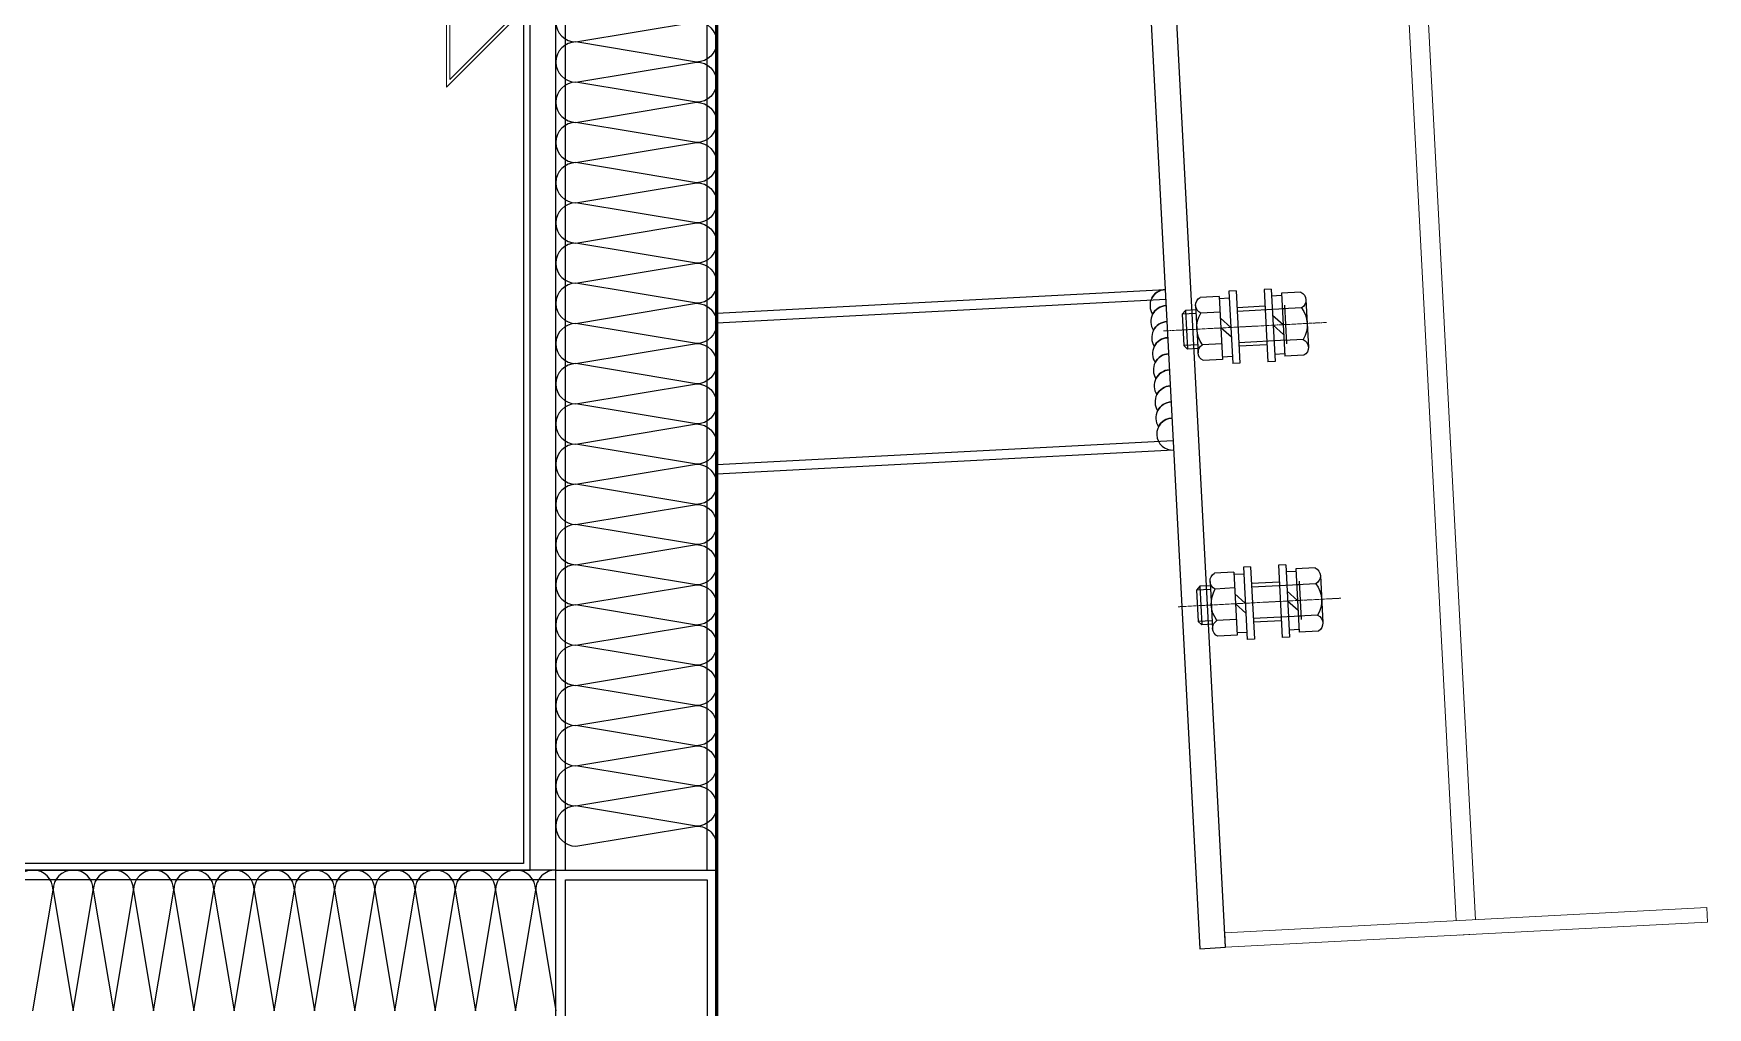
# Model space of a CAD drawing. Extents: x -599358 to 2865263, y -1062760 to 486533.
# Drawn here: x 1868516 to 1869036, y -661065 to -660762 of the extents above; entities that cross this region are included whole.
import ezdxf

# ---------------------------------------------------------------- set-up
doc = ezdxf.new("R2010")
doc.units = 0
for name, pattern in [('CENTER', [2, 1.25, -0.25, 0.25, -0.25]), ('CONTINUOUS0', [0]), ('CONTINUOUS1', [0])]:
    doc.linetypes.add(name, pattern=pattern)
for name, color, linetype in [('003_THICK', 7, 'CONTINUOUS1'), ('004_THIN', 6, 'CONTINUOUS0'), ('A-AXIS-DP', 126, 'Continuous'), ('A-AXIS-SYMB', 3, 'Continuous'), ('A-LIN-V', 9, 'Continuous'), ('BWM', 8, 'Continuous'), ('Q-焊缝', 8, 'Continuous'), ('钢承板', 253, 'Continuous')]:
    doc.layers.add(name, color=color, linetype=linetype)
for name, color, linetype, lineweight in [('C18', 4, 'CENTER', 13), ('S-dim', 81, 'Continuous', 0), ('屋面板', 6, 'Continuous', 13)]:
    doc.layers.add(name, color=color, linetype=linetype, lineweight=lineweight)

# ---------------------------------------------------------------- blocks, each defined once
blk = doc.blocks.new('天沟')
at = {"color": 2, "ltscale": 50}
for p, q in [((1245839.335432942, 251764.3641382564), (1245839.335432942, 252083.2732291655)), ((1245886.335432942, 251764.3641382564), (1245886.335432942, 252084.2732291655)), ((1245889.335432942, 251764.3641382564), (1245889.335432942, 252084.2732291655)), ((1245842.335432942, 251764.3641382564), (1245842.335432942, 252034.2732291655)), ((1245839.335432942, 251764.3641382564), (1244922.867691007, 251764.3641382564)), ((1245839.335432942, 251761.3641382564), (1244922.867691007, 251761.3641382564))]:
    blk.add_line(p, q, dxfattribs=at)
at = {"color": 1, "ltscale": 50}
blk.add_lwpolyline([(1245811.335432942, 252062.3641382564), (1245829.335432942, 252062.3641382564), (1245829.335432942, 251766.3641382564), (1244933.335432942, 251766.3641382564), (1244933.335432942, 252062.3641382564), (1244951.335432942, 252062.3641382564), (1244951.335432942, 252064.3641382564), (1244931.335432942, 252064.3641382564), (1244931.335432942, 251764.3641382564), (1245831.335432942, 251764.3641382564), (1245831.335432942, 252064.3641382564), (1245811.335432942, 252064.3641382564)], close=True, dxfattribs=at)
at = {"color": 2, "ltscale": 50}
for points in [[(1245889.335432942, 251714.3641382564), (1245839.335432942, 251714.3641382564), (1245839.335432942, 251764.3641382564), (1245889.335432942, 251764.3641382564)], [(1245886.335432942, 251717.3641382564), (1245842.335432942, 251717.3641382564), (1245842.335432942, 251761.3641382564), (1245886.335432942, 251761.3641382564)]]:
    blk.add_lwpolyline(points, close=True, dxfattribs=at)
at = {"layer": 'BWM'}
for points in [[(1245845.602463836, 252034.2703906831, 1), (1245845.602463836, 252021.7703906831), (1245883.085432942, 252028.0232291655, -1), (1245883.085432942, 252015.5232291655), (1245845.602463836, 252021.7703906831, 1), (1245845.602463836, 252009.2703906831), (1245883.085432942, 252015.5232291655, -1), (1245883.085432942, 252003.0232291655), (1245845.602463836, 252009.2703906831, 1), (1245845.602463836, 251996.7703906831), (1245883.085432942, 252003.0232291655, -1), (1245883.085432942, 251990.5232291655), (1245845.602463836, 251996.7703906831, 1), (1245845.602463836, 251984.2703906831), (1245883.085432942, 251990.5232291655, -1), (1245883.085432942, 251978.0232291655), (1245845.602463836, 251984.2703906831, 1), (1245845.602463836, 251971.7703906831), (1245883.085432942, 251978.0232291655, -1), (1245883.085432942, 251965.5232291655), (1245845.602463836, 251971.7703906831, 1), (1245845.602463836, 251959.2703906831), (1245883.085432942, 251965.5232291655, -1), (1245883.085432942, 251953.0232291655), (1245845.602463836, 251959.2703906831, 1), (1245845.602463836, 251946.7703906831), (1245883.085432942, 251953.0232291655, -1), (1245883.085432942, 251940.5232291655), (1245845.602463836, 251946.7703906831, 1), (1245845.602463836, 251934.2703906831), (1245883.085432942, 251940.5232291655, -1), (1245883.085432942, 251928.0232291655), (1245845.602463836, 251934.2703906831, 1), (1245845.602463836, 251921.7703906831), (1245883.085432942, 251928.0232291655, -1), (1245883.085432942, 251915.5232291655), (1245845.602463836, 251921.7703906831, 1), (1245845.602463836, 251909.2703906831), (1245883.085432942, 251915.5232291655, -1), (1245883.085432942, 251903.0232291655), (1245845.602463836, 251909.2703906831, 1), (1245845.602463836, 251896.7703906831), (1245883.085432942, 251903.0232291655, -1), (1245883.085432942, 251890.5232291655), (1245845.602463836, 251896.7703906831, 1), (1245845.602463836, 251884.2703906831), (1245883.085432942, 251890.5232291655, -1), (1245883.085432942, 251878.0232291655), (1245845.602463836, 251884.2703906831, 1), (1245845.602463836, 251871.7703906831), (1245883.085432942, 251878.0232291655, -1), (1245883.085432942, 251865.5232291655), (1245845.602463836, 251871.7703906831, 1), (1245845.602463836, 251859.2703906831), (1245883.085432942, 251865.5232291655, -1), (1245883.085432942, 251853.0232291655), (1245845.602463836, 251859.2703906831, 1), (1245845.602463836, 251846.7703906831), (1245883.085432942, 251853.0232291655, -1), (1245883.085432942, 251840.5232291655), (1245845.602463836, 251846.7703906831, 1), (1245845.602463836, 251834.2703906831), (1245883.085432942, 251840.5232291655, -1), (1245883.085432942, 251828.0232291655), (1245845.602463836, 251834.2703906831, 1), (1245845.602463836, 251821.7703906831), (1245883.085432942, 251828.0232291655, -1), (1245883.085432942, 251815.5232291655), (1245845.602463836, 251821.7703906831, 1), (1245845.602463836, 251809.2703906831), (1245883.085432942, 251815.5232291655, -1), (1245883.085432942, 251803.0232291655), (1245845.602463836, 251809.2703906831, 1), (1245845.602463836, 251796.7703906831), (1245883.085432942, 251803.0232291655, -1), (1245883.085432942, 251790.5232291655), (1245845.602463836, 251796.7703906831, 1), (1245845.602463836, 251784.2703906831), (1245883.085432942, 251790.5232291655, -1), (1245883.085432942, 251778.0232291655), (1245845.602463836, 251784.2703906831, 1), (1245845.602463836, 251771.7703906831), (1245883.085432942, 251778.0232291655, -0.414214), (1245889.335432942, 251771.7732291655)], [(1245839.335432942, 251764.3641382564, 0.414214), (1245833.085432942, 251758.1141382564), (1245839.33259446, 251720.6311691508, -1)], [(1245826.83259446, 251720.6311691508), (1245833.085432942, 251758.1141382564, 1), (1245820.585432942, 251758.1141382564), (1245826.83259446, 251720.6311691508, -1)], [(1245814.33259446, 251720.6311691508), (1245820.585432942, 251758.1141382564, 1), (1245808.085432942, 251758.1141382564), (1245814.33259446, 251720.6311691508, -1)], [(1245801.83259446, 251720.6311691508), (1245808.085432942, 251758.1141382564, 1), (1245795.585432942, 251758.1141382564), (1245801.83259446, 251720.6311691508, -1)], [(1245789.33259446, 251720.6311691508), (1245795.585432942, 251758.1141382564, 1), (1245783.085432942, 251758.1141382564), (1245789.33259446, 251720.6311691508, -1)], [(1245776.83259446, 251720.6311691508), (1245783.085432942, 251758.1141382564, 1), (1245770.585432942, 251758.1141382564), (1245776.83259446, 251720.6311691508, -1)], [(1245764.33259446, 251720.6311691508), (1245770.585432942, 251758.1141382564, 1), (1245758.085432942, 251758.1141382564), (1245764.33259446, 251720.6311691508, -1)], [(1245751.83259446, 251720.6311691508), (1245758.085432942, 251758.1141382564, 1), (1245745.585432942, 251758.1141382564), (1245751.83259446, 251720.6311691508, -1)], [(1245739.33259446, 251720.6311691508), (1245745.585432942, 251758.1141382564, 1), (1245733.085432942, 251758.1141382564), (1245739.33259446, 251720.6311691508, -1)], [(1245726.83259446, 251720.6311691508), (1245733.085432942, 251758.1141382564, 1), (1245720.585432942, 251758.1141382564), (1245726.83259446, 251720.6311691508, -1)], [(1245714.33259446, 251720.6311691508), (1245720.585432942, 251758.1141382564, 1), (1245708.085432942, 251758.1141382564), (1245714.33259446, 251720.6311691508, -1)], [(1245701.83259446, 251720.6311691508), (1245708.085432942, 251758.1141382564, 1), (1245695.585432942, 251758.1141382564), (1245701.83259446, 251720.6311691508, -1)], [(1245689.33259446, 251720.6311691508), (1245695.585432942, 251758.1141382564, 1), (1245683.085432942, 251758.1141382564), (1245689.33259446, 251720.6311691508, -1)], [(1245676.83259446, 251720.6311691508), (1245683.085432942, 251758.1141382564, 1), (1245670.585432942, 251758.1141382564)]]:
    blk.add_lwpolyline(points, format="xyb", dxfattribs=at)
at = {"layer": '屋面板', "color": 6}
blk.add_lwpolyline([(1245885.353927232, 252086.7070360543), (1245806.353927232, 252086.7070360543), (1245806.353927232, 252010.1212496167), (1245825.860023887, 252029.6273462712), (1245826.567130668, 252028.92023949), (1245805.353927232, 252007.7070360543), (1245805.353927232, 252087.7070360543), (1245885.353927232, 252087.7070360543)], close=True, dxfattribs=at)
at = {"layer": '钢承板', "color": 4, "const_width": 1}
blk.add_lwpolyline([(1245889.335432942, 252034.2732244963), (1245889.335432942, 251699.3641382564), (1245839.335432942, 251699.3641382564)], dxfattribs=at)
blk = doc.blocks.new('2342424242')
blk.add_blockref('天沟', (-83607.76290571853, -3657515.624278706))
blk = doc.blocks.new('*U1727')
at = {"layer": '003_THICK', "color": 2}
for points in [[(1.559025430239975, 15.00000001147704), (4.559025376392432, 15.00000002224546)], [(1.559025430239975, 15.00000001147704), (1.559025537933243, -14.99999998852296)], [(4.559025376392432, 15.00000002224546), (4.559025484087519, -14.99999997775454)], [(16.12789127137918, 15.00000007869495), (16.12789137907427, -15.00000010079564)], [(16.12789127137918, 15.00000007869495), (19.12789127137918, 15.00000010023361)], [(19.12789127137918, 15.00000010023361), (19.12789137907245, -15.00000010079564)], [(-12.54097455114303, 9.813749960861184), (-12.54097448068448, -9.813750039139325)], [(-10.54097456288643, 13.08499996804052), (-2.540974562886427, 13.08499999675872)], [(-3.572108678362866, 7.999999937257614), (-3.572108620926457, -8.000000100795644)], [(-2.540974562886427, 13.08499999675872), (-2.540974468941081, -13.08500000324135)], [(-2.540974559350312, 12.09999999675814), (1.559025440650052, 12.1000000114774)], [(4.559025426651109, 8.000000022245455), (16.12789132163604, 8.000000078694955)], [(19.12789129220116, 12.10000010023397), (23.2278912921997, 12.10000012966886)], [(23.22789128512929, 13.08500012966944), (23.22789137907282, -13.08500010079477)], [(23.22789128512929, 13.08500012966944), (31.22789128512929, 13.08500018710585)], [(33.22789130861426, 9.81375020146517), (33.22789137907282, -9.813750100794989)], [(33.22789132163641, 8.000000201465825), (37.52789132163568, 8.000000232337714)], [(37.52789132163568, 8.000000232337714), (37.52789137907391, -8.000000100795644)], [(37.52789132163568, 8.000000232337714), (39.02789133240591, 6.50000024310795)], [(-10.54097453939964, 6.542499968040953), (-2.540974539399636, 6.542499996759158)], [(-2.540974515912845, -3.242224266841731e-09), (1.559025469368256, 4.100000011477402)], [(-2.540974501195401, -4.100000003240769), (1.559025484087519, 1.147703798665134e-08)], [(19.12789137907245, -1.00795643831475e-07), (23.22789134963793, 4.100000129668858)], [(23.22789133210105, 6.542500129669877), (31.22789133210105, 6.542500187106286)], [(39.02789133240591, 6.50000024310795), (39.0278913790739, -6.500000100795644)], [(-10.54097449242605, -6.542500031959992), (-2.540974492426054, -6.542500003241788)], [(19.12789137907245, -4.100000100794189), (23.22789137907282, -1.00795643831475e-07)], [(23.22789137907282, -6.542500100795207), (31.22789137907282, -6.542500100795207)], [(37.52789137907391, -8.000000100795644), (39.0278913790739, -6.500000100795644)], [(-10.54097446894108, -13.08500003195956), (-2.540974468941081, -13.08500000324135)], [(-2.540974472477197, -12.10000000324077), (1.559025527523167, -12.09999998852333)], [(4.559025484087519, -7.999999977754545), (16.12789137907427, -8.000000100795644)], [(19.12789137907245, -12.10000010079419), (23.22789137907282, -12.10000010079419)], [(23.22789137907282, -13.08500010079477), (31.22789137907282, -13.08500010079477)], [(33.22789137907282, -8.000000100795644), (37.52789137907391, -8.000000100795644)], [(1.559025537933243, -14.99999998852296), (4.559025484087519, -14.99999997775454)], [(16.12789137907427, -15.00000010079564), (19.12789137907245, -15.00000010079564)]]:
    blk.add_lwpolyline(points, dxfattribs=at)
for points in [[(-10.53915612459665, 13.08593050094636, 0.6117689418489723), (-10.5391561480889, 6.541569459176696, 0.6117689418489723)], [(31.22606903829771, 6.541568193833898, 0.6117695414837131), (31.22606903829771, 13.08593215632392, 0.6117695414837131)], [(-10.53900191504787, 6.545429478542371, 0.3058585529729167), (-10.53900196204146, -6.545429403177753, 0.3058585529729167)], [(31.22592151366595, -6.545421077587873, 0.3058580758220168), (31.22592151366595, 6.545420875996586, 0.3058580758220168)], [(-10.53915605413628, -6.541569499054152, 0.6117689418489723), (-10.53915607763035, -13.08593054082381, 0.6117689418489723)], [(31.22606910875626, -13.08593208204, 0.6117695414837131), (31.22606910875626, -6.541568119549977, 0.6117695414837131)]]:
    blk.add_lwpolyline(points, format="xyb", dxfattribs=at)
at = {"layer": '004_THIN', "color": 2}
for points in [[(-3.572108667594449, 6.499999937257614), (16.12789133240628, 6.500000078694955)], [(33.22789133240664, 6.500000201465825), (39.02789133240591, 6.50000024310795)], [(-3.572108620926457, -6.500000100795644), (16.12789137907427, -6.500000100795644)], [(33.22789137907282, -6.500000100795644), (39.0278913790739, -6.500000100795644)]]:
    blk.add_lwpolyline(points, dxfattribs=at)
at = {"layer": 'C18', "color": 1, "ltscale": 0.6}
blk.add_lwpolyline([(-20.54097451591285, -6.785818484900119e-08), (47.0278913790739, -1.00795643831475e-07)], dxfattribs=at)
blk = doc.blocks.new('2134')
at = {"color": 1, "linetype": 'Continuous', "ltscale": 10}
for p, q in [((2311608.195416021, -279977.5803282307), (2311758.195416021, -279977.5803282307)), ((2311608.195416021, -279982.0803282307), (2311608.195416021, -279977.5803282307)), ((2311758.195416021, -279982.0803282307), (2311758.195416021, -279977.5803282307)), ((2311608.195416021, -279982.0803282307), (2311758.195416021, -279982.0803282307)), ((2311680.195416021, -280273.0803282307), (2311680.195416021, -279982.0803282307)), ((2311686.195416021, -280273.0803282307), (2311686.195416021, -279982.0803282307)), ((2311608.195416021, -280273.0803282307), (2311758.195416021, -280273.0803282307)), ((2311608.195416021, -280277.5803282307), (2311608.195416021, -280273.0803282307)), ((2311758.195416021, -280273.0803282307), (2311758.195416021, -280277.5803282307)), ((2311608.195416021, -280277.5803282307), (2311758.195416021, -280277.5803282307))]:
    blk.add_line(p, q, dxfattribs=at)
at = {"layer": 'S-dim', "ltscale": 10}
blk.add_line((2311685.445416021, -280277.5803282307), (2311680.945416021, -280277.5803282307), dxfattribs=at)
blk = doc.blocks.new('54Y656')
at = {"layer": 'A-AXIS-SYMB', "ltscale": 10}
for p, q in [((1896345.714458747, 472420.6959036221, -2.710589546515785e-07), (1896485.103592036, 472428.0107852524, -2.710401125003901e-07)), ((1896345.714458747, 472417.6917755305, -2.710589763407432e-07), (1896485.260810102, 472425.0149076715, -2.710401129373492e-07)), ((1896345.714458747, 472373.6312301862, -2.71059294448495e-07), (1896487.566675062, 472381.0753698179, -2.710401193460811e-07)), ((1896345.714458747, 472370.6869910448, -2.71059211631766e-07), (1896487.720758899, 472378.1392167086, -2.710400157008206e-07))]:
    blk.add_line(p, q, dxfattribs=at)
at = {"layer": 'A-AXIS-SYMB', "color": 6, "ltscale": 10, "elevation": -2.710390187632408e-07}
blk.add_lwpolyline([(1896480.13465984, 472522.696548776), (1896495.856466387, 472223.1087906834), (1896503.845473269, 472223.528038858), (1896488.123666722, 472523.1157969506)], close=True, dxfattribs=at)
at = {"layer": 'Q-焊缝', "elevation": -2.710401197830401e-07}
blk.add_lwpolyline([(1896480.910430272, 472425.2872958705, -0.2679491924274636), (1896485.103592037, 472428.0107852524, 0.5773502691896255), (1896481.172460381, 472420.2941665691, -0.2679491924311231), (1896485.365622146, 472423.0176559509, 0.5773502691896255), (1896481.43449049, 472415.3010372675, -0.2679491924311231), (1896485.627652256, 472418.0245266494, 0.5773502691896255), (1896481.696520599, 472410.3079079659, -0.2679491924311231), (1896485.889682364, 472413.0313973477, 0.5773502691896255), (1896481.958550709, 472405.3147786643, -0.2679491924311231), (1896486.151712474, 472408.0382680462, 0.5773502691896255), (1896482.220580818, 472400.3216493629, -0.2679491924311231), (1896486.413742583, 472403.0451387446, 0.5773502691896255), (1896482.482610927, 472395.3285200613, -0.2679491924311231), (1896486.675772692, 472398.0520094432, 0.5773502691896255), (1896482.744641036, 472390.3353907599, -0.2679491924311231), (1896486.937802801, 472393.0588801417, 0.5773502691896255), (1896483.006671145, 472385.3422614582, -0.2679491924311231), (1896487.19983291, 472388.0657508399, 1), (1896487.723893128, 472378.079492237)], format="xyb", dxfattribs=at)
at = {"layer": 'S-dim', "xscale": -1, "rotation": 3.004019978691117}
blk.add_blockref('2134', (4190397.129204124, 873266.0182593614, 2.287102056656305e-08), dxfattribs=at)

msp = doc.modelspace()

# ---------------------------------------------------------------- block references
at = {"xscale": -0.75, "yscale": 0.7500000000000001, "zscale": 0.75, "rotation": 3.004019978695753}
for p in [(1868902.361962606, -660852.4662978164), (1868906.861081018, -660938.1994986653)]:
    msp.add_blockref('*U1727', p, dxfattribs=at)
at = {"layer": 'A-AXIS-DP'}
msp.add_blockref('54Y656', (-27617.45794821531, -1133269.436853962), dxfattribs=at)
at = {"layer": 'A-LIN-V'}
msp.add_blockref('2342424242', (706446.6815795538, 2744729.376227557), dxfattribs=at)

doc.saveas('drawing.dxf')
